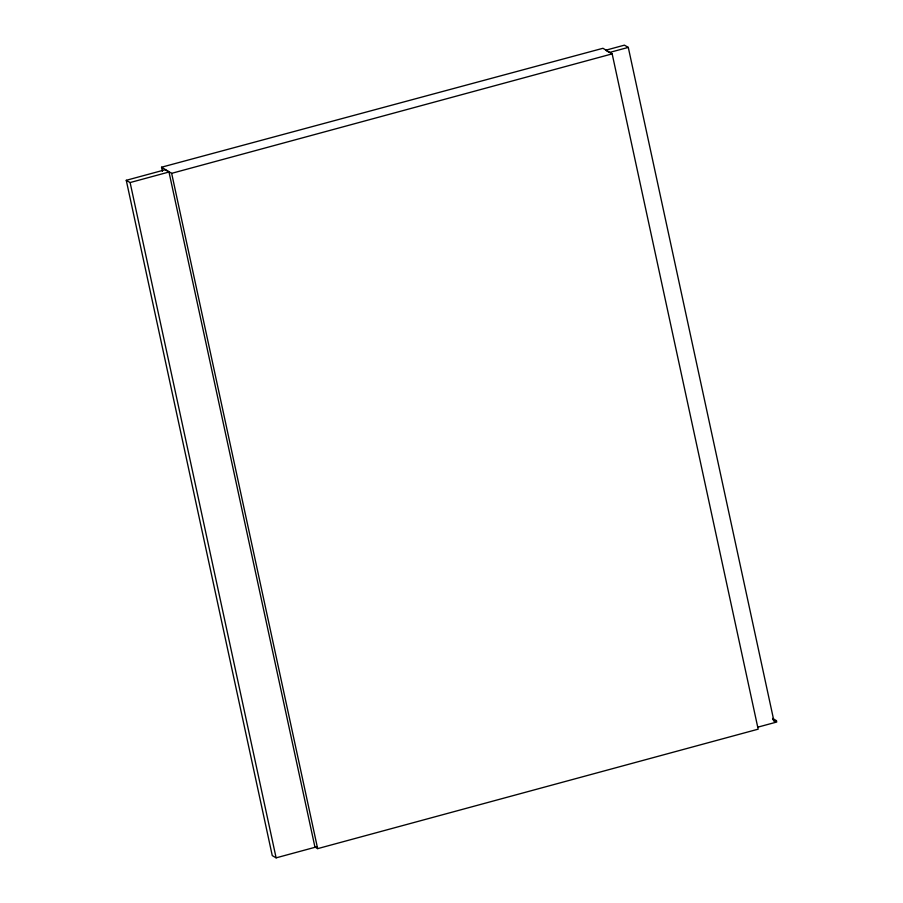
<?xml version="1.0" encoding="UTF-8"?>
<svg xmlns="http://www.w3.org/2000/svg" width="903" height="903" viewBox="0 0 903 903"><rect width="100%" height="100%" fill="white"/><g stroke="black" fill="none" stroke-linecap="round" stroke-linejoin="round"><path stroke-width="1.35" d="M316.705 846.833L276.115 857.85L272.266 855.604L126.262 180.307L165.238 169.741L168.985 172.01L314.921 846.98L317.653 848.639L758.17 729.172L612.166 53.875L602.956 48.288L161.547 167.213L162.438 171.333M126.262 180.307L130.111 182.553L168.985 172.01M628.285 47.396L609.446 52.498L605.71 50.229L624.436 45.15L628.285 47.396L773.995 721.328L776.445 720.662L776.738 722.028L757.798 727.163M161.547 167.213L171.649 173.342L612.166 53.875M776.445 720.662L772.596 718.416L772.889 719.781M171.649 173.342L317.653 848.639M130.111 182.553L276.115 857.85"/></g></svg>
